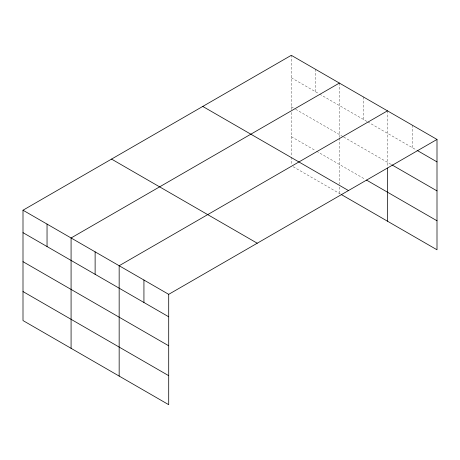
<?xml version="1.0" encoding="UTF-8"?>
<svg xmlns="http://www.w3.org/2000/svg" width="460" height="460" viewBox="0 0 460 460"><rect width="100%" height="100%" fill="white"/><g stroke="black" fill="none" stroke-linecap="round" stroke-linejoin="round"><path stroke-width="0.34" stroke-dasharray="2.3 1.72" d="M291.295 109.618L291.295 55.315M291.295 77.769L319.039 93.782M319.654 94.139L367.12 121.543M367.735 121.9L416.565 150.092M291.295 106.772L294.998 108.911M295.613 109.267L343.079 136.672M343.695 137.028L391.178 164.439M291.295 136.66L315.336 150.541M316.572 151.248L365.269 179.365M293.146 166.733L340.613 194.137M412.229 125.137L412.229 147.591M387.464 110.837L387.458 166.566M363.417 96.956L363.417 119.41M339.376 83.076L339.376 137.379M339.376 138.092L339.376 184.224M339.376 187.059L339.376 193.424M315.336 69.195L315.336 91.649M291.295 112.464L291.295 156.469M291.295 157.176L291.295 164.956"/><path stroke-width="0.69" d="M437 139.438L291.295 55.315L23 210.214L23 320.562L168.705 404.685L168.705 294.337L437 139.438L437 249.786L341.228 194.494M339.376 83.076L71.081 237.975L71.081 348.323M387.464 110.837L119.163 265.736L119.163 376.084M417.185 150.449L437 161.891M391.793 164.795L437 190.894M366.499 180.078L437 220.777M202.756 106.432L348.461 190.555M111.538 159.097L257.243 243.219M23 210.214L168.705 294.337M23 232.668L168.705 316.791M23 261.677L168.705 345.793M23 291.559L168.705 375.682M387.458 167.986L387.458 221.185M143.934 280.036L143.934 302.49M95.122 251.856L95.122 274.309M47.041 224.095L47.041 246.548"/></g></svg>
